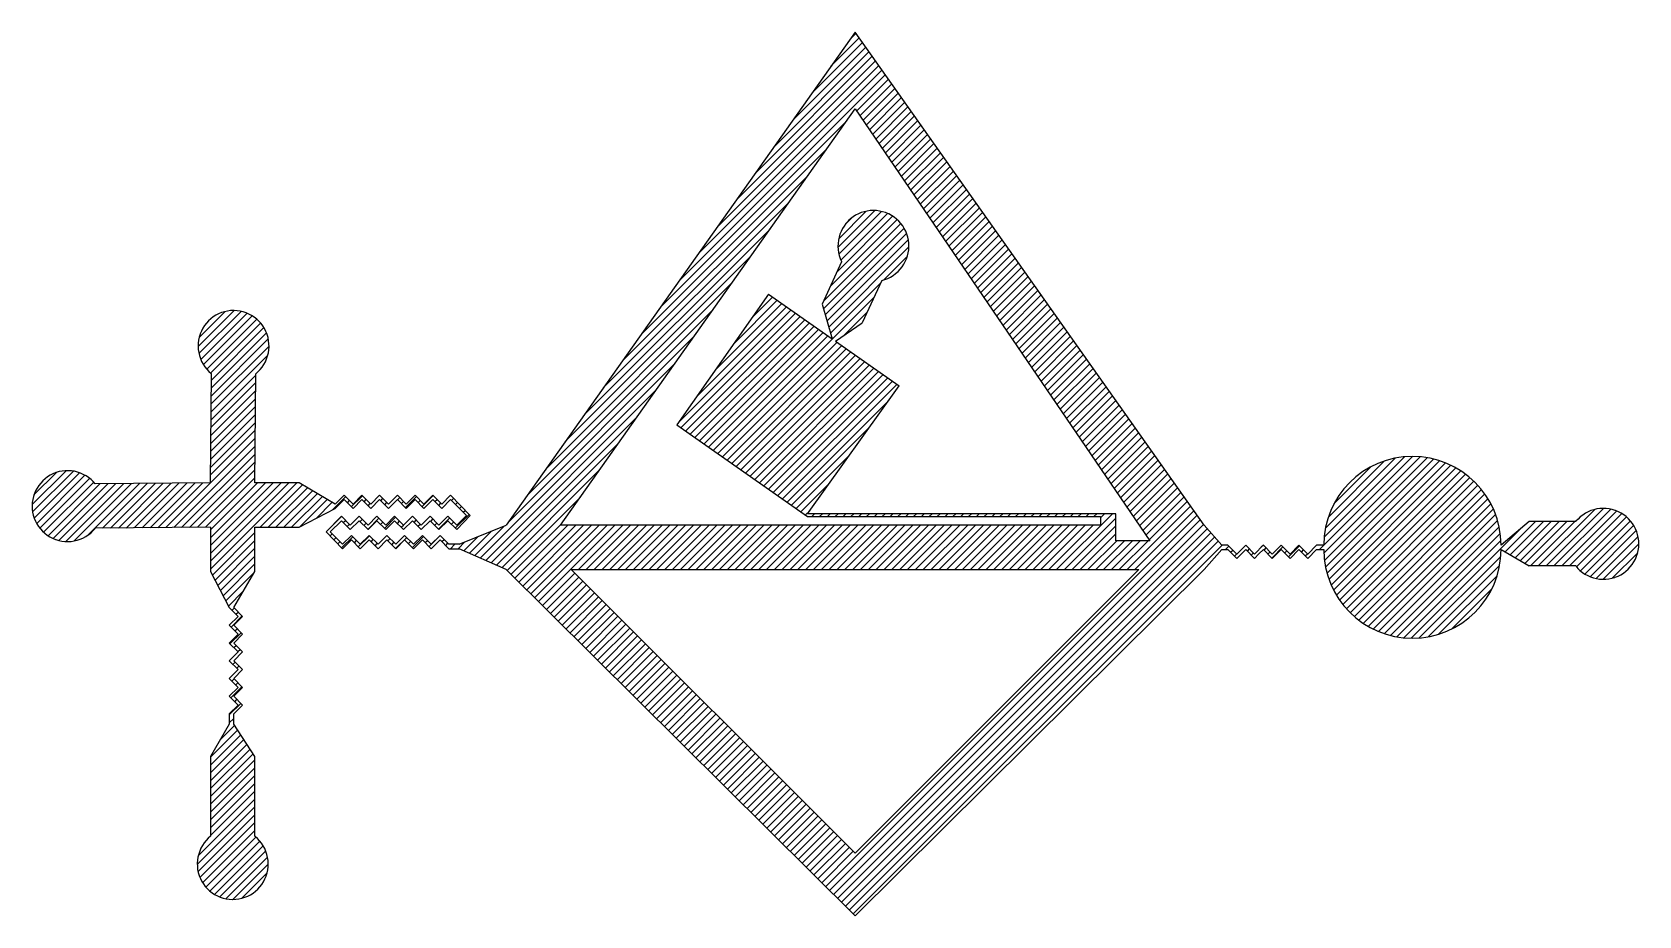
# Model space of a CAD drawing. Extents: x -10.7 to 25.5, y -7.8 to 12.1.
import ezdxf

# ---------------------------------------------------------------- set-up
doc = ezdxf.new("R2010")
doc.units = 0
doc.header["$MEASUREMENT"] = 0
doc.layers.get('0').update_dxf_attribs({"linetype": 'CONTINUOUS'})
for name, color, linetype in [('1', 7, 'CONTINUOUS'), ('2', 7, 'CONTINUOUS'), ('3', 7, 'CONTINUOUS'), ('4', 7, 'CONTINUOUS')]:
    doc.layers.add(name, color=color, linetype=linetype)

msp = doc.modelspace()

# ---------------------------------------------------------------- hatches: boundary and pattern name
at = {"linetype": 'Continuous'}
h = msp.add_hatch(dxfattribs=at)
h.set_pattern_fill('ANSI31', color=256)
h.set_pattern_definition([(45, (-7.02682, -1.76442), (-0.08838835, 0.08838835), [])])
h.paths.add_polyline_path([(7.87, 12.12), (0, 0.999), (-1.058, 0.568), (-1.291, 0.568), (-1.491, 0.768), (-1.691, 0.568), (-1.891, 0.768), (-2.091, 0.568), (-2.291, 0.768), (-2.491, 0.568), (-2.691, 0.768), (-2.891, 0.568), (-3.091, 0.768), (-3.291, 0.568), (-3.491, 0.768), (-3.691, 0.568), (-3.97, 0.846), (-3.716, 1.101), (-3.516, 0.901), (-3.316, 1.101), (-3.116, 0.901), (-2.916, 1.101), (-2.716, 0.901), (-2.516, 1.101), (-2.316, 0.901), (-2.116, 1.101), (-1.916, 0.901), (-1.716, 1.101), (-1.516, 0.901), (-1.316, 1.101), (-1.116, 0.901), (-0.815, 1.219), (-1.255, 1.676), (-1.455, 1.476), (-1.655, 1.676), (-1.855, 1.476), (-2.055, 1.676), (-2.255, 1.476), (-2.455, 1.676), (-2.655, 1.476), (-2.855, 1.676), (-3.055, 1.476), (-3.255, 1.676), (-3.455, 1.476), (-3.655, 1.676), (-3.855, 1.476), (-4.668, 1.954), (-5.668, 1.954), (-5.649, 4.416), (-5.596, 4.462), (-5.548, 4.512), (-5.504, 4.567), (-5.465, 4.625), (-5.432, 4.686), (-5.404, 4.75), (-5.381, 4.816), (-5.364, 4.884), (-5.354, 4.953), (-5.349, 5.022), (-5.35, 5.092), (-5.358, 5.161), (-5.371, 5.23), (-5.391, 5.297), (-5.394, 5.306), (-5.42, 5.371), (-5.451, 5.433), (-5.488, 5.492), (-5.53, 5.548), (-5.576, 5.6), (-5.627, 5.648), (-5.682, 5.691), (-5.741, 5.729), (-5.802, 5.762), (-5.866, 5.789), (-5.932, 5.811), (-6, 5.827), (-6.069, 5.837), (-6.139, 5.841), (-6.149, 5.841), (-6.219, 5.838), (-6.288, 5.829), (-6.356, 5.814), (-6.423, 5.793), (-6.487, 5.766), (-6.549, 5.734), (-6.608, 5.696), (-6.663, 5.654), (-6.715, 5.607), (-6.762, 5.555), (-6.804, 5.5), (-6.842, 5.441), (-6.874, 5.379), (-6.901, 5.315), (-6.904, 5.306), (-6.924, 5.239), (-6.939, 5.171), (-6.947, 5.101), (-6.949, 5.031), (-6.945, 4.962), (-6.935, 4.893), (-6.919, 4.824), (-6.897, 4.758), (-6.87, 4.694), (-6.837, 4.632), (-6.799, 4.574), (-6.755, 4.519), (-6.708, 4.468), (-6.656, 4.421), (-6.649, 4.416), (-6.668, 1.954), (-9.268, 1.929), (-9.314, 1.982), (-9.364, 2.03), (-9.419, 2.074), (-9.477, 2.113), (-9.538, 2.146), (-9.602, 2.174), (-9.668, 2.197), (-9.736, 2.214), (-9.805, 2.224), (-9.874, 2.229), (-9.944, 2.228), (-10.013, 2.22), (-10.082, 2.207), (-10.149, 2.187), (-10.158, 2.184), (-10.223, 2.158), (-10.285, 2.127), (-10.344, 2.09), (-10.4, 2.048), (-10.452, 2.001), (-10.5, 1.95), (-10.543, 1.895), (-10.581, 1.837), (-10.614, 1.775), (-10.642, 1.711), (-10.663, 1.645), (-10.679, 1.577), (-10.689, 1.508), (-10.693, 1.438), (-10.693, 1.429), (-10.69, 1.359), (-10.681, 1.29), (-10.666, 1.222), (-10.645, 1.155), (-10.618, 1.091), (-10.585, 1.029), (-10.548, 0.97), (-10.505, 0.914), (-10.458, 0.863), (-10.407, 0.816), (-10.351, 0.773), (-10.292, 0.736), (-10.23, 0.703), (-10.166, 0.677), (-10.158, 0.674), (-10.091, 0.654), (-10.023, 0.639), (-9.953, 0.631), (-9.883, 0.629), (-9.814, 0.633), (-9.745, 0.643), (-9.676, 0.659), (-9.61, 0.681), (-9.546, 0.708), (-9.484, 0.741), (-9.426, 0.779), (-9.371, 0.823), (-9.32, 0.87), (-9.273, 0.922), (-9.268, 0.929), (-6.668, 0.954), (-6.668, -0.046), (-6.245, -0.859), (-6.045, -1.059), (-6.245, -1.259), (-6.045, -1.459), (-6.245, -1.659), (-6.045, -1.859), (-6.245, -2.059), (-6.045, -2.259), (-6.245, -2.459), (-6.045, -2.659), (-6.245, -2.859), (-6.045, -3.059), (-6.245, -3.259), (-6.245, -3.492), (-6.668, -4.217), (-6.668, -6.017), (-6.721, -6.063), (-6.769, -6.113), (-6.813, -6.168), (-6.852, -6.226), (-6.885, -6.287), (-6.913, -6.351), (-6.936, -6.417), (-6.953, -6.485), (-6.963, -6.554), (-6.968, -6.624), (-6.966, -6.694), (-6.959, -6.763), (-6.945, -6.832), (-6.926, -6.899), (-6.923, -6.907), (-6.897, -6.972), (-6.865, -7.034), (-6.829, -7.093), (-6.787, -7.149), (-6.74, -7.201), (-6.689, -7.249), (-6.634, -7.292), (-6.576, -7.33), (-6.514, -7.363), (-6.45, -7.391), (-6.383, -7.412), (-6.315, -7.428), (-6.246, -7.438), (-6.176, -7.442), (-6.168, -7.442), (-6.098, -7.439), (-6.029, -7.43), (-5.961, -7.415), (-5.894, -7.394), (-5.83, -7.367), (-5.768, -7.335), (-5.709, -7.297), (-5.653, -7.255), (-5.602, -7.207), (-5.555, -7.156), (-5.512, -7.101), (-5.475, -7.042), (-5.443, -6.98), (-5.416, -6.915), (-5.413, -6.907), (-5.393, -6.84), (-5.378, -6.772), (-5.37, -6.703), (-5.368, -6.633), (-5.372, -6.563), (-5.382, -6.494), (-5.397, -6.426), (-5.419, -6.36), (-5.447, -6.295), (-5.48, -6.234), (-5.518, -6.175), (-5.561, -6.121), (-5.609, -6.07), (-5.661, -6.023), (-5.668, -6.017), (-5.668, -4.217), (-6.146, -3.492), (-6.146, -3.259), (-5.946, -3.059), (-6.146, -2.859), (-5.946, -2.659), (-6.146, -2.459), (-5.946, -2.259), (-6.146, -2.059), (-5.946, -1.859), (-6.146, -1.659), (-5.946, -1.459), (-6.146, -1.259), (-5.946, -1.059), (-6.146, -0.859), (-5.668, -0.046), (-5.668, 0.954), (-4.668, 0.954), (-3.855, 1.377), (-3.655, 1.577), (-3.455, 1.377), (-3.255, 1.577), (-3.055, 1.377), (-2.855, 1.577), (-2.655, 1.377), (-2.455, 1.577), (-2.255, 1.377), (-2.055, 1.577), (-1.855, 1.377), (-1.655, 1.577), (-1.455, 1.377), (-1.255, 1.577), (-0.896, 1.219), (-1.116, 1), (-1.316, 1.2), (-1.516, 1), (-1.716, 1.2), (-1.916, 1), (-2.116, 1.2), (-2.316, 1), (-2.516, 1.2), (-2.716, 1), (-2.916, 1.2), (-3.116, 1), (-3.316, 1.2), (-3.516, 1), (-3.716, 1.2), (-4.057, 0.846), (-3.691, 0.469), (-3.491, 0.669), (-3.291, 0.469), (-3.091, 0.669), (-2.891, 0.469), (-2.691, 0.669), (-2.491, 0.469), (-2.291, 0.669), (-2.091, 0.469), (-1.891, 0.669), (-1.691, 0.469), (-1.491, 0.669), (-1.291, 0.469), (-1.058, 0.469), (0, -0.001), (7.87, -7.812), (15.74, -0.001), (16.14, 0.45), (16.28, 0.45), (16.48, 0.25), (16.68, 0.45), (16.88, 0.25), (16.98, 0.35), (17.08, 0.45), (17.28, 0.25), (17.48, 0.45), (17.68, 0.25), (17.88, 0.45), (18.08, 0.25), (18.28, 0.45), (18.44, 0.45, 1), (22.44, 0.45), (23.072, 0.079), (24.124, 0.079), (24.17, 0.026), (24.22, -0.022), (24.275, -0.066), (24.333, -0.104), (24.394, -0.138), (24.458, -0.166), (24.524, -0.189), (24.592, -0.205), (24.661, -0.216), (24.73, -0.221), (24.8, -0.219), (24.869, -0.212), (24.938, -0.198), (25.005, -0.179), (25.013, -0.176), (25.078, -0.15), (25.14, -0.118), (25.199, -0.082), (25.255, -0.04), (25.307, 0.007), (25.355, 0.058), (25.398, 0.113), (25.436, 0.171), (25.469, 0.233), (25.497, 0.297), (25.518, 0.363), (25.534, 0.431), (25.544, 0.5), (25.548, 0.57), (25.548, 0.579), (25.545, 0.649), (25.536, 0.718), (25.521, 0.786), (25.5, 0.853), (25.473, 0.917), (25.441, 0.979), (25.404, 1.038), (25.361, 1.093), (25.314, 1.145), (25.263, 1.192), (25.207, 1.234), (25.149, 1.272), (25.087, 1.304), (25.022, 1.331), (25.013, 1.334), (24.946, 1.354), (24.878, 1.369), (24.809, 1.377), (24.739, 1.379), (24.67, 1.375), (24.601, 1.365), (24.533, 1.349), (24.466, 1.328), (24.402, 1.3), (24.341, 1.267), (24.282, 1.229), (24.228, 1.186), (24.177, 1.138), (24.13, 1.087), (24.124, 1.079), (23.072, 1.079), (22.44, 0.549, 1), (18.44, 0.549), (18.28, 0.549), (18.08, 0.349), (17.88, 0.549), (17.68, 0.349), (17.48, 0.549), (17.28, 0.349), (17.08, 0.549), (17.03, 0.5), (16.93, 0.399), (16.88, 0.349), (16.68, 0.549), (16.48, 0.349), (16.28, 0.549), (16.14, 0.549), (15.74, 0.999)])
h.paths.add_polyline_path([(14.515, 0.649), (13.753, 0.649), (13.753, 1.195), (13.753, 1.259), (6.799, 1.259), (8.864, 4.144), (7.43, 5.148), (8.032, 5.566), (8.475, 6.521), (8.542, 6.54), (8.607, 6.565), (8.67, 6.597), (8.729, 6.633), (8.785, 6.674), (8.838, 6.721), (8.886, 6.771), (8.929, 6.826), (8.968, 6.884), (9.002, 6.944), (9.029, 7.009), (9.052, 7.074), (9.068, 7.143), (9.079, 7.212), (9.08, 7.22), (9.084, 7.29), (9.081, 7.36), (9.073, 7.428), (9.058, 7.497), (9.037, 7.564), (9.011, 7.629), (8.98, 7.691), (8.943, 7.75), (8.901, 7.806), (8.854, 7.858), (8.803, 7.905), (8.748, 7.948), (8.69, 7.986), (8.628, 8.019), (8.62, 8.023), (8.555, 8.05), (8.489, 8.07), (8.421, 8.085), (8.351, 8.095), (8.282, 8.097), (8.212, 8.094), (8.143, 8.085), (8.075, 8.069), (8.008, 8.049), (7.944, 8.022), (7.882, 7.989), (7.823, 7.952), (7.768, 7.909), (7.716, 7.862), (7.71, 7.855), (7.664, 7.803), (7.621, 7.747), (7.585, 7.688), (7.554, 7.625), (7.528, 7.561), (7.509, 7.494), (7.494, 7.426), (7.485, 7.356), (7.484, 7.286), (7.488, 7.217), (7.498, 7.147), (7.514, 7.08), (7.536, 7.014), (7.563, 6.95), (7.567, 6.941), (7.125, 5.986), (7.349, 5.205), (5.915, 6.209), (3.85, 3.26), (6.799, 1.195), (13.403, 1.195), (13.403, 0.999), (1.225, 0.999), (7.87, 10.389)], flags=16)
h.paths.add_polyline_path([(14.273, -0.001), (7.87, -6.398), (1.466, -0.001)], flags=16)

# ---------------------------------------------------------------- linework, layer by layer
for p, q in [((5.915, 6.209), (7.349, 5.205)), ((7.43, 5.148), (8.864, 4.144)), ((-6.668, 1.954), (-6.649, 4.416)), ((-5.668, 1.954), (-5.649, 4.416)), ((-6.668, 1.954), (-9.268, 1.929)), ((-6.668, 0.954), (-9.268, 0.929)), ((-1.058, 0.568), (0, 0.999)), ((0, -0.001), (-1.058, 0.469))]:
    msp.add_line(p, q, dxfattribs=at)
at = {"layer": '1'}
for p, q in [((7.87, 12.12), (0, 0.999)), ((15.74, 0.999), (7.87, 12.12)), ((1.225, 0.999), (7.87, 10.389)), ((7.87, 10.389), (14.515, 0.649)), ((7.882, 7.989), (7.823, 7.952)), ((7.944, 8.022), (7.882, 7.989)), ((8.008, 8.049), (7.944, 8.022)), ((8.075, 8.069), (8.008, 8.049)), ((8.143, 8.085), (8.075, 8.069)), ((8.212, 8.094), (8.143, 8.085)), ((8.282, 8.097), (8.212, 8.094)), ((8.351, 8.095), (8.282, 8.097)), ((8.421, 8.085), (8.351, 8.095)), ((8.489, 8.07), (8.421, 8.085)), ((8.555, 8.05), (8.489, 8.07)), ((8.62, 8.023), (8.555, 8.05)), ((8.628, 8.019), (8.62, 8.023)), ((8.69, 7.986), (8.628, 8.019)), ((8.748, 7.948), (8.69, 7.986)), ((7.554, 7.625), (7.528, 7.561)), ((7.585, 7.688), (7.554, 7.625)), ((7.621, 7.747), (7.585, 7.688)), ((7.664, 7.803), (7.621, 7.747)), ((7.71, 7.855), (7.664, 7.803)), ((7.716, 7.862), (7.71, 7.855)), ((7.768, 7.909), (7.716, 7.862)), ((7.823, 7.952), (7.768, 7.909)), ((8.803, 7.905), (8.748, 7.948)), ((8.854, 7.858), (8.803, 7.905)), ((8.901, 7.806), (8.854, 7.858)), ((8.943, 7.75), (8.901, 7.806)), ((8.98, 7.691), (8.943, 7.75)), ((9.011, 7.629), (8.98, 7.691)), ((9.037, 7.564), (9.011, 7.629)), ((7.485, 7.356), (7.484, 7.286)), ((7.484, 7.286), (7.488, 7.217)), ((7.494, 7.426), (7.485, 7.356)), ((7.509, 7.494), (7.494, 7.426)), ((7.528, 7.561), (7.509, 7.494)), ((9.058, 7.497), (9.037, 7.564)), ((9.073, 7.428), (9.058, 7.497)), ((9.081, 7.36), (9.073, 7.428)), ((9.08, 7.22), (9.084, 7.29)), ((9.084, 7.29), (9.081, 7.36)), ((7.567, 6.941), (7.125, 5.986)), ((7.488, 7.217), (7.498, 7.147)), ((7.498, 7.147), (7.514, 7.08)), ((7.514, 7.08), (7.536, 7.014)), ((7.536, 7.014), (7.563, 6.95)), ((7.563, 6.95), (7.567, 6.941)), ((8.968, 6.884), (9.002, 6.944)), ((9.002, 6.944), (9.029, 7.009)), ((9.029, 7.009), (9.052, 7.074)), ((9.052, 7.074), (9.068, 7.143)), ((9.068, 7.143), (9.079, 7.212)), ((9.079, 7.212), (9.08, 7.22)), ((8.475, 6.521), (8.542, 6.54)), ((8.542, 6.54), (8.607, 6.565)), ((8.607, 6.565), (8.67, 6.597)), ((8.67, 6.597), (8.729, 6.633)), ((8.729, 6.633), (8.785, 6.674)), ((8.785, 6.674), (8.838, 6.721)), ((8.838, 6.721), (8.886, 6.771)), ((8.886, 6.771), (8.929, 6.826)), ((8.929, 6.826), (8.968, 6.884)), ((8.475, 6.521), (8.032, 5.566)), ((-6.356, 5.814), (-6.423, 5.793)), ((-6.288, 5.829), (-6.356, 5.814)), ((-6.219, 5.838), (-6.288, 5.829)), ((-6.149, 5.841), (-6.219, 5.838)), ((-6.139, 5.841), (-6.149, 5.841)), ((-6.069, 5.837), (-6.139, 5.841)), ((-6, 5.827), (-6.069, 5.837)), ((-5.932, 5.811), (-6, 5.827)), ((-5.866, 5.789), (-5.932, 5.811)), ((7.125, 5.986), (7.349, 5.205)), ((-6.842, 5.441), (-6.874, 5.379)), ((-6.804, 5.5), (-6.842, 5.441)), ((-6.762, 5.555), (-6.804, 5.5)), ((-6.715, 5.607), (-6.762, 5.555)), ((-6.663, 5.654), (-6.715, 5.607)), ((-6.608, 5.696), (-6.663, 5.654)), ((-6.549, 5.734), (-6.608, 5.696)), ((-6.487, 5.766), (-6.549, 5.734)), ((-6.423, 5.793), (-6.487, 5.766)), ((-5.802, 5.762), (-5.866, 5.789)), ((-5.741, 5.729), (-5.802, 5.762)), ((-5.682, 5.691), (-5.741, 5.729)), ((-5.627, 5.648), (-5.682, 5.691)), ((-5.576, 5.6), (-5.627, 5.648)), ((-5.53, 5.548), (-5.576, 5.6)), ((-5.488, 5.492), (-5.53, 5.548)), ((-5.451, 5.433), (-5.488, 5.492)), ((7.43, 5.148), (8.032, 5.566)), ((-6.947, 5.101), (-6.949, 5.031)), ((-6.939, 5.171), (-6.947, 5.101)), ((-6.924, 5.239), (-6.939, 5.171)), ((-6.904, 5.306), (-6.924, 5.239)), ((-6.901, 5.315), (-6.904, 5.306)), ((-6.874, 5.379), (-6.901, 5.315)), ((-5.42, 5.371), (-5.451, 5.433)), ((-5.394, 5.306), (-5.42, 5.371)), ((-5.391, 5.297), (-5.394, 5.306)), ((-5.371, 5.23), (-5.391, 5.297)), ((-5.358, 5.161), (-5.371, 5.23)), ((-5.35, 5.092), (-5.358, 5.161)), ((-5.349, 5.022), (-5.35, 5.092)), ((-6.949, 5.031), (-6.945, 4.962)), ((-6.945, 4.962), (-6.935, 4.893)), ((-6.935, 4.893), (-6.919, 4.824)), ((-6.919, 4.824), (-6.897, 4.758)), ((-6.897, 4.758), (-6.87, 4.694)), ((-5.432, 4.686), (-5.404, 4.75)), ((-5.404, 4.75), (-5.381, 4.816)), ((-5.381, 4.816), (-5.364, 4.884)), ((-5.364, 4.884), (-5.354, 4.953)), ((-5.354, 4.953), (-5.349, 5.022)), ((-6.87, 4.694), (-6.837, 4.632)), ((-6.837, 4.632), (-6.799, 4.574)), ((-6.799, 4.574), (-6.755, 4.519)), ((-6.755, 4.519), (-6.708, 4.468)), ((-6.708, 4.468), (-6.656, 4.421)), ((-6.656, 4.421), (-6.649, 4.416)), ((-5.649, 4.416), (-5.596, 4.462)), ((-5.596, 4.462), (-5.548, 4.512)), ((-5.548, 4.512), (-5.504, 4.567)), ((-5.504, 4.567), (-5.465, 4.625)), ((-5.465, 4.625), (-5.432, 4.686)), ((-10.158, 2.184), (-10.223, 2.158)), ((-10.149, 2.187), (-10.158, 2.184)), ((-10.082, 2.207), (-10.149, 2.187)), ((-10.013, 2.22), (-10.082, 2.207)), ((-9.944, 2.228), (-10.013, 2.22)), ((-9.874, 2.229), (-9.944, 2.228)), ((-9.805, 2.224), (-9.874, 2.229)), ((-9.736, 2.214), (-9.805, 2.224)), ((-9.668, 2.197), (-9.736, 2.214)), ((-9.602, 2.174), (-9.668, 2.197)), ((-10.581, 1.837), (-10.614, 1.775)), ((-10.543, 1.895), (-10.581, 1.837)), ((-10.5, 1.95), (-10.543, 1.895)), ((-10.452, 2.001), (-10.5, 1.95)), ((-10.4, 2.048), (-10.452, 2.001)), ((-10.344, 2.09), (-10.4, 2.048)), ((-10.285, 2.127), (-10.344, 2.09)), ((-10.223, 2.158), (-10.285, 2.127)), ((-9.538, 2.146), (-9.602, 2.174)), ((-9.477, 2.113), (-9.538, 2.146)), ((-9.419, 2.074), (-9.477, 2.113)), ((-9.364, 2.03), (-9.419, 2.074)), ((-9.314, 1.982), (-9.364, 2.03)), ((-9.268, 1.929), (-9.314, 1.982)), ((-4.668, 1.954), (-5.668, 1.954)), ((-3.855, 1.476), (-4.668, 1.954)), ((-10.689, 1.508), (-10.693, 1.438)), ((-10.679, 1.577), (-10.689, 1.508)), ((-10.663, 1.645), (-10.679, 1.577)), ((-10.642, 1.711), (-10.663, 1.645)), ((-10.614, 1.775), (-10.642, 1.711)), ((-3.655, 1.676), (-3.855, 1.476)), ((-3.855, 1.377), (-3.655, 1.577)), ((-3.455, 1.476), (-3.655, 1.676)), ((-3.655, 1.577), (-3.455, 1.377)), ((-3.255, 1.676), (-3.455, 1.476)), ((-3.455, 1.377), (-3.255, 1.577)), ((-3.055, 1.476), (-3.255, 1.676)), ((-3.255, 1.577), (-3.055, 1.377)), ((-2.855, 1.676), (-3.055, 1.476)), ((-3.055, 1.377), (-2.855, 1.577)), ((-2.655, 1.476), (-2.855, 1.676)), ((-2.855, 1.577), (-2.655, 1.377)), ((-2.455, 1.676), (-2.655, 1.476)), ((-2.655, 1.377), (-2.455, 1.577)), ((-2.255, 1.476), (-2.455, 1.676)), ((-2.455, 1.577), (-2.255, 1.377)), ((-2.055, 1.676), (-2.255, 1.476)), ((-2.255, 1.377), (-2.055, 1.577)), ((-1.855, 1.476), (-2.055, 1.676)), ((-2.055, 1.577), (-1.855, 1.377)), ((-1.655, 1.676), (-1.855, 1.476)), ((-1.855, 1.377), (-1.655, 1.577)), ((-1.455, 1.476), (-1.655, 1.676)), ((-1.655, 1.577), (-1.455, 1.377)), ((-1.255, 1.676), (-1.455, 1.476)), ((-1.455, 1.377), (-1.255, 1.577)), ((-0.815, 1.219), (-1.255, 1.676)), ((-1.255, 1.577), (-0.896, 1.219)), ((-10.693, 1.438), (-10.693, 1.429)), ((-10.693, 1.429), (-10.69, 1.359)), ((-10.69, 1.359), (-10.681, 1.29)), ((-10.681, 1.29), (-10.666, 1.222)), ((-10.666, 1.222), (-10.645, 1.155)), ((-10.645, 1.155), (-10.618, 1.091)), ((-10.618, 1.091), (-10.585, 1.029)), ((-4.668, 0.954), (-3.855, 1.377)), ((-3.716, 1.2), (-4.057, 0.846)), ((-3.97, 0.846), (-3.716, 1.101)), ((-3.516, 1), (-3.716, 1.2)), ((-3.716, 1.101), (-3.516, 0.901)), ((-3.316, 1.2), (-3.516, 1)), ((-3.516, 0.901), (-3.316, 1.101)), ((-3.116, 1), (-3.316, 1.2)), ((-3.316, 1.101), (-3.116, 0.901)), ((-2.916, 1.2), (-3.116, 1)), ((-3.116, 0.901), (-2.916, 1.101)), ((-2.716, 1), (-2.916, 1.2)), ((-2.916, 1.101), (-2.716, 0.901)), ((-2.516, 1.2), (-2.716, 1)), ((-2.716, 0.901), (-2.516, 1.101)), ((-2.316, 1), (-2.516, 1.2)), ((-2.516, 1.101), (-2.316, 0.901)), ((-2.116, 1.2), (-2.316, 1)), ((-2.316, 0.901), (-2.116, 1.101)), ((-1.916, 1), (-2.116, 1.2)), ((-2.116, 1.101), (-1.916, 0.901)), ((-1.716, 1.2), (-1.916, 1)), ((-1.916, 0.901), (-1.716, 1.101)), ((-1.516, 1), (-1.716, 1.2)), ((-1.716, 1.101), (-1.516, 0.901)), ((-1.316, 1.2), (-1.516, 1)), ((-1.516, 0.901), (-1.316, 1.101)), ((-1.116, 1), (-1.316, 1.2)), ((-1.316, 1.101), (-1.116, 0.901)), ((-0.896, 1.219), (-1.116, 1)), ((-1.116, 0.901), (-0.815, 1.219)), ((13.403, 1.195), (13.403, 0.999)), ((13.753, 0.649), (13.753, 1.195)), ((24.177, 1.138), (24.13, 1.087)), ((24.228, 1.186), (24.177, 1.138)), ((24.282, 1.229), (24.228, 1.186)), ((24.341, 1.267), (24.282, 1.229)), ((24.402, 1.3), (24.341, 1.267)), ((24.466, 1.328), (24.402, 1.3)), ((24.533, 1.349), (24.466, 1.328)), ((24.601, 1.365), (24.533, 1.349)), ((24.67, 1.375), (24.601, 1.365)), ((24.739, 1.379), (24.67, 1.375)), ((24.809, 1.377), (24.739, 1.379)), ((24.878, 1.369), (24.809, 1.377)), ((24.946, 1.354), (24.878, 1.369)), ((25.013, 1.334), (24.946, 1.354)), ((25.022, 1.331), (25.013, 1.334)), ((25.087, 1.304), (25.022, 1.331)), ((25.149, 1.272), (25.087, 1.304)), ((25.207, 1.234), (25.149, 1.272)), ((25.263, 1.192), (25.207, 1.234)), ((25.314, 1.145), (25.263, 1.192)), ((25.361, 1.093), (25.314, 1.145)), ((25.404, 1.038), (25.361, 1.093)), ((-10.585, 1.029), (-10.548, 0.97)), ((-10.548, 0.97), (-10.505, 0.914)), ((-10.505, 0.914), (-10.458, 0.863)), ((-10.458, 0.863), (-10.407, 0.816)), ((-10.407, 0.816), (-10.351, 0.773)), ((-10.351, 0.773), (-10.292, 0.736)), ((-10.292, 0.736), (-10.23, 0.703)), ((-9.546, 0.708), (-9.484, 0.741)), ((-9.484, 0.741), (-9.426, 0.779)), ((-9.426, 0.779), (-9.371, 0.823)), ((-9.371, 0.823), (-9.32, 0.87)), ((-9.32, 0.87), (-9.273, 0.922)), ((-9.273, 0.922), (-9.268, 0.929)), ((-6.668, 0.954), (-6.668, -0.046)), ((-5.668, -0.046), (-5.668, 0.954)), ((-5.668, 0.954), (-4.668, 0.954)), ((-4.057, 0.846), (-3.691, 0.469)), ((-3.691, 0.568), (-3.97, 0.846)), ((-3.491, 0.768), (-3.691, 0.568)), ((-3.291, 0.568), (-3.491, 0.768)), ((-3.091, 0.768), (-3.291, 0.568)), ((-2.891, 0.568), (-3.091, 0.768)), ((-2.691, 0.768), (-2.891, 0.568)), ((-2.491, 0.568), (-2.691, 0.768)), ((-2.291, 0.768), (-2.491, 0.568)), ((-2.091, 0.568), (-2.291, 0.768)), ((-1.891, 0.768), (-2.091, 0.568)), ((-1.691, 0.568), (-1.891, 0.768)), ((-1.491, 0.768), (-1.691, 0.568)), ((-1.291, 0.568), (-1.491, 0.768)), ((13.403, 0.999), (1.225, 0.999)), ((23.072, 1.079), (22.44, 0.549)), ((24.124, 1.079), (23.072, 1.079)), ((24.13, 1.087), (24.124, 1.079)), ((25.441, 0.979), (25.404, 1.038)), ((25.473, 0.917), (25.441, 0.979)), ((25.5, 0.853), (25.473, 0.917)), ((25.521, 0.786), (25.5, 0.853)), ((25.536, 0.718), (25.521, 0.786)), ((-10.23, 0.703), (-10.166, 0.677)), ((-10.166, 0.677), (-10.158, 0.674)), ((-10.158, 0.674), (-10.091, 0.654)), ((-10.091, 0.654), (-10.023, 0.639)), ((-10.023, 0.639), (-9.953, 0.631)), ((-9.953, 0.631), (-9.883, 0.629)), ((-9.883, 0.629), (-9.814, 0.633)), ((-9.814, 0.633), (-9.745, 0.643)), ((-9.745, 0.643), (-9.676, 0.659)), ((-9.676, 0.659), (-9.61, 0.681)), ((-9.61, 0.681), (-9.546, 0.708)), ((-3.691, 0.469), (-3.491, 0.669)), ((-3.491, 0.669), (-3.291, 0.469)), ((-3.291, 0.469), (-3.091, 0.669)), ((-3.091, 0.669), (-2.891, 0.469)), ((-2.891, 0.469), (-2.691, 0.669)), ((-2.691, 0.669), (-2.491, 0.469)), ((-2.491, 0.469), (-2.291, 0.669)), ((-2.291, 0.669), (-2.091, 0.469)), ((-2.091, 0.469), (-1.891, 0.669)), ((-1.891, 0.669), (-1.691, 0.469)), ((-1.691, 0.469), (-1.491, 0.669)), ((-1.491, 0.669), (-1.291, 0.469)), ((-1.058, 0.568), (-1.291, 0.568)), ((-1.291, 0.469), (-1.058, 0.469)), ((14.515, 0.649), (13.753, 0.649)), ((22.44, 0.45), (23.072, 0.079)), ((25.497, 0.297), (25.518, 0.363)), ((25.518, 0.363), (25.534, 0.431)), ((25.534, 0.431), (25.544, 0.5)), ((25.545, 0.649), (25.536, 0.718)), ((25.544, 0.5), (25.548, 0.57)), ((25.548, 0.579), (25.545, 0.649)), ((25.548, 0.57), (25.548, 0.579)), ((24.124, 0.079), (23.072, 0.079)), ((24.124, 0.079), (24.17, 0.026)), ((24.17, 0.026), (24.22, -0.022)), ((25.255, -0.04), (25.307, 0.007)), ((25.307, 0.007), (25.355, 0.058)), ((25.355, 0.058), (25.398, 0.113)), ((25.398, 0.113), (25.436, 0.171)), ((25.436, 0.171), (25.469, 0.233)), ((25.469, 0.233), (25.497, 0.297)), ((-6.668, -0.046), (-6.245, -0.859)), ((-6.146, -0.859), (-5.668, -0.046)), ((0, -0.001), (7.87, -7.812)), ((7.87, -7.812), (15.74, -0.001)), ((24.22, -0.022), (24.275, -0.066)), ((24.275, -0.066), (24.333, -0.104)), ((24.333, -0.104), (24.394, -0.138)), ((24.394, -0.138), (24.458, -0.166)), ((24.458, -0.166), (24.524, -0.189)), ((24.524, -0.189), (24.592, -0.205)), ((24.592, -0.205), (24.661, -0.216)), ((24.661, -0.216), (24.73, -0.221)), ((24.73, -0.221), (24.8, -0.219)), ((24.8, -0.219), (24.869, -0.212)), ((24.869, -0.212), (24.938, -0.198)), ((24.938, -0.198), (25.005, -0.179)), ((25.005, -0.179), (25.013, -0.176)), ((25.013, -0.176), (25.078, -0.15)), ((25.078, -0.15), (25.14, -0.118)), ((25.14, -0.118), (25.199, -0.082)), ((25.199, -0.082), (25.255, -0.04)), ((-6.245, -0.859), (-6.045, -1.059)), ((-6.045, -1.059), (-6.245, -1.259)), ((-5.946, -1.059), (-6.146, -0.859)), ((-6.146, -1.259), (-5.946, -1.059)), ((-6.245, -1.259), (-6.045, -1.459)), ((-5.946, -1.459), (-6.146, -1.259)), ((-6.045, -1.459), (-6.245, -1.659)), ((-6.245, -1.659), (-6.045, -1.859)), ((-6.146, -1.659), (-5.946, -1.459)), ((-5.946, -1.859), (-6.146, -1.659)), ((-6.045, -1.859), (-6.245, -2.059)), ((-6.245, -2.059), (-6.045, -2.259)), ((-6.146, -2.059), (-5.946, -1.859)), ((-5.946, -2.259), (-6.146, -2.059)), ((-6.045, -2.259), (-6.245, -2.459)), ((-6.245, -2.459), (-6.045, -2.659)), ((-6.146, -2.459), (-5.946, -2.259)), ((-5.946, -2.659), (-6.146, -2.459)), ((-6.045, -2.659), (-6.245, -2.859)), ((-6.245, -2.859), (-6.045, -3.059)), ((-6.146, -2.859), (-5.946, -2.659)), ((-5.946, -3.059), (-6.146, -2.859)), ((-6.045, -3.059), (-6.245, -3.259)), ((-6.245, -3.259), (-6.245, -3.492)), ((-6.146, -3.259), (-5.946, -3.059)), ((-6.146, -3.492), (-6.146, -3.259)), ((-6.245, -3.492), (-6.668, -4.217)), ((-5.668, -4.217), (-6.146, -3.492)), ((-6.668, -4.217), (-6.668, -6.017)), ((-5.668, -6.017), (-5.668, -4.217)), ((-6.769, -6.113), (-6.813, -6.168)), ((-6.721, -6.063), (-6.769, -6.113)), ((-6.668, -6.017), (-6.721, -6.063)), ((-5.661, -6.023), (-5.668, -6.017)), ((-5.609, -6.07), (-5.661, -6.023)), ((-5.561, -6.121), (-5.609, -6.07)), ((-5.518, -6.175), (-5.561, -6.121)), ((-6.953, -6.485), (-6.963, -6.554)), ((-6.936, -6.417), (-6.953, -6.485)), ((-6.913, -6.351), (-6.936, -6.417)), ((-6.885, -6.287), (-6.913, -6.351)), ((-6.852, -6.226), (-6.885, -6.287)), ((-6.813, -6.168), (-6.852, -6.226)), ((-5.48, -6.234), (-5.518, -6.175)), ((-5.447, -6.295), (-5.48, -6.234)), ((-5.419, -6.36), (-5.447, -6.295)), ((-5.397, -6.426), (-5.419, -6.36)), ((-5.382, -6.494), (-5.397, -6.426)), ((-5.372, -6.563), (-5.382, -6.494)), ((-6.963, -6.554), (-6.968, -6.624)), ((-6.968, -6.624), (-6.966, -6.694)), ((-6.966, -6.694), (-6.959, -6.763)), ((-6.959, -6.763), (-6.945, -6.832)), ((-6.945, -6.832), (-6.926, -6.899)), ((-5.413, -6.907), (-5.393, -6.84)), ((-5.393, -6.84), (-5.378, -6.772)), ((-5.378, -6.772), (-5.37, -6.703)), ((-5.368, -6.633), (-5.372, -6.563)), ((-5.37, -6.703), (-5.368, -6.633)), ((-6.926, -6.899), (-6.923, -6.907)), ((-6.923, -6.907), (-6.897, -6.972)), ((-6.897, -6.972), (-6.865, -7.034)), ((-6.865, -7.034), (-6.829, -7.093)), ((-6.829, -7.093), (-6.787, -7.149)), ((-6.787, -7.149), (-6.74, -7.201)), ((-6.74, -7.201), (-6.689, -7.249)), ((-5.653, -7.255), (-5.602, -7.207)), ((-5.602, -7.207), (-5.555, -7.156)), ((-5.555, -7.156), (-5.512, -7.101)), ((-5.512, -7.101), (-5.475, -7.042)), ((-5.475, -7.042), (-5.443, -6.98)), ((-5.443, -6.98), (-5.416, -6.915)), ((-5.416, -6.915), (-5.413, -6.907)), ((-6.689, -7.249), (-6.634, -7.292)), ((-6.634, -7.292), (-6.576, -7.33)), ((-6.576, -7.33), (-6.514, -7.363)), ((-6.514, -7.363), (-6.45, -7.391)), ((-6.45, -7.391), (-6.383, -7.412)), ((-6.383, -7.412), (-6.315, -7.428)), ((-6.315, -7.428), (-6.246, -7.438)), ((-6.246, -7.438), (-6.176, -7.442)), ((-6.176, -7.442), (-6.168, -7.442)), ((-6.168, -7.442), (-6.098, -7.439)), ((-6.098, -7.439), (-6.029, -7.43)), ((-6.029, -7.43), (-5.961, -7.415)), ((-5.961, -7.415), (-5.894, -7.394)), ((-5.894, -7.394), (-5.83, -7.367)), ((-5.83, -7.367), (-5.768, -7.335)), ((-5.768, -7.335), (-5.709, -7.297)), ((-5.709, -7.297), (-5.653, -7.255))]:
    msp.add_line(p, q, dxfattribs=at)
msp.add_lwpolyline([(1.466, -0.001), (14.273, -0.001), (7.87, -6.398)], close=True, dxfattribs=at)
at = {"layer": '2'}
for p, q in [((16.14, 0.549), (15.74, 0.999)), ((15.74, -0.001), (16.14, 0.45)), ((16.28, 0.549), (16.14, 0.549)), ((16.14, 0.45), (16.28, 0.45)), ((16.48, 0.349), (16.28, 0.549)), ((16.28, 0.45), (16.48, 0.25)), ((16.68, 0.549), (16.48, 0.349)), ((16.48, 0.25), (16.68, 0.45)), ((16.88, 0.349), (16.68, 0.549)), ((16.68, 0.45), (16.88, 0.25)), ((16.93, 0.399), (16.88, 0.349)), ((17.03, 0.5), (16.93, 0.399)), ((16.98, 0.35), (17.08, 0.45)), ((17.08, 0.549), (17.03, 0.5)), ((17.28, 0.349), (17.08, 0.549)), ((17.08, 0.45), (17.28, 0.25)), ((17.48, 0.549), (17.28, 0.349)), ((17.28, 0.25), (17.48, 0.45)), ((17.68, 0.349), (17.48, 0.549)), ((17.48, 0.45), (17.68, 0.25)), ((17.88, 0.549), (17.68, 0.349)), ((17.68, 0.25), (17.88, 0.45)), ((18.08, 0.349), (17.88, 0.549)), ((17.88, 0.45), (18.08, 0.25)), ((18.28, 0.549), (18.08, 0.349)), ((18.08, 0.25), (18.28, 0.45)), ((18.44, 0.549), (18.28, 0.549)), ((18.28, 0.45), (18.44, 0.45)), ((16.88, 0.25), (16.98, 0.35))]:
    msp.add_line(p, q, dxfattribs=at)
at = {"layer": '3'}
for centre, start, end in [((20.44, 0.549), 0, 180), ((20.44, 0.45), 180, 360)]:
    msp.add_arc(centre, 2, start, end, dxfattribs=at)
at = {"layer": '4'}
for p, q in [((5.915, 6.209), (3.85, 3.26)), ((6.799, 1.259), (8.864, 4.144)), ((3.85, 3.26), (6.799, 1.195)), ((13.753, 1.259), (6.799, 1.259)), ((6.799, 1.195), (13.403, 1.195)), ((13.753, 1.195), (13.753, 1.259))]:
    msp.add_line(p, q, dxfattribs=at)

doc.saveas('drawing.dxf')
